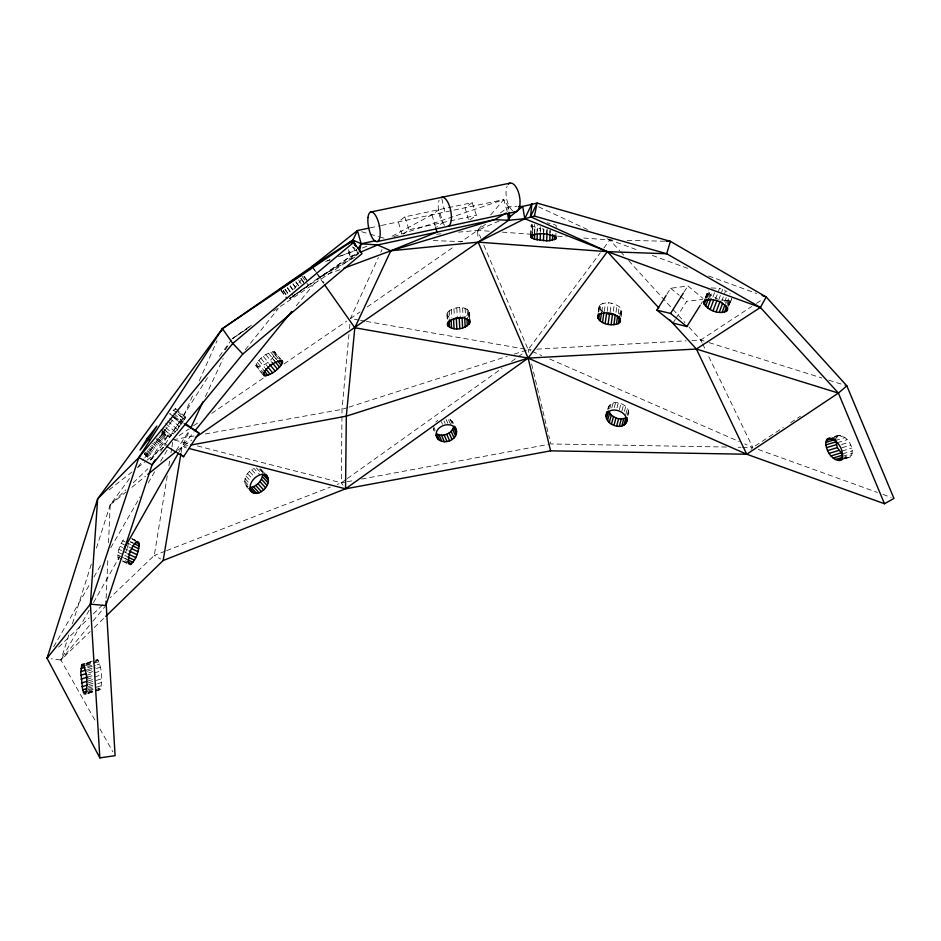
<?xml version="1.0" encoding="UTF-8"?>
<svg xmlns="http://www.w3.org/2000/svg" width="941" height="941" viewBox="0 0 941 941"><rect width="100%" height="100%" fill="white"/><g stroke="black" fill="none" stroke-linecap="round" stroke-linejoin="round"><path stroke-width="0.71" stroke-dasharray="4.71 3.53" d="M87.654 693.635L100.393 689.447C102.887 679.99 101.863 669.145 98.087 660.147L97.276 659.653L85.302 663.276M118.907 559.53L118.19 558.719C117.025 551.073 120.507 542.898 125.518 537.217M469.535 317.305C472.194 304.143 451.492 305.613 446.916 313.588L446.869 315.012L448.998 317.411M550.062 233.356L550.179 230.427M555.86 236.062L555.966 233.156M540.11 231.004L540.287 226.71M540.499 231.674L540.605 228.745L531.547 225.946L531.465 224.24L532.7 223.523L532.23 235.038M543.333 233.944L543.51 229.651M543.78 231.968L543.886 229.039L540.605 228.745M546.733 232.815L546.85 229.957M547.003 233.509L547.168 229.11M549.85 233.333L549.956 230.474M530.653 235.215L531.065 225.075M530.995 235.803L531.465 224.24M532.618 232.627L532.853 226.793M534.253 234.438L534.653 224.393M534.664 233.427L534.9 227.581M536.899 234.038L537.24 225.44M537.429 231.168L537.546 228.24M106.145 598.264L107.85 558.836M108.544 542.781L110.191 504.811L130.987 476.534M469.359 317.293L469.194 311.553M348.946 334.443L342.006 409.382L341.348 482.804L343.03 485.215M349.487 328.68L349.887 324.363M619.86 315.2L620.825 308.048C615.52 303.026 605.781 300.614 599.593 305.26L598.182 312.33M620.801 315.364L621.719 309.624L620.825 308.048M621.084 316.858L621.719 309.624M616.014 312.318L616.978 305.155M618.249 313.682L619.202 306.531M610.18 311.859L611.356 303.273M613.332 311.2L614.308 304.049M607.168 311.459L608.345 302.873M599.958 311.259L600.958 304.131M601.769 311.894L602.958 303.32M604.287 311.471L605.486 302.896M598.982 306.637L598.547 312.424L599.593 305.26M608.121 408.959C610.05 395.902 634.293 405.336 627.506 416.381M249.494 489.296C240.496 483.815 245.93 471.429 254.07 468.547L259.74 474.699M167.239 475.887L154.3 555.413L110.132 597.747M168.886 465.76L170.062 458.526M171.003 452.75L171.709 448.41M171.944 446.963L172.885 441.176M181.107 452.456L182.072 446.693L189.435 430.884M128.388 543.839L126.976 548.756M627.165 415.51L628.47 410.523M628.2 415.146L628.847 412.652M625.765 414.64L627.4 408.406M624.412 411.429L625.718 406.453M621.895 411.017L623.542 404.795M619.354 409.758L621.013 403.548M616.978 407.771L618.308 402.795M614.285 407.559L615.614 402.595M262.504 374.295L255.834 365.449C258.822 358.321 266.597 352.593 274.254 351.675L280.618 358.897M609.662 408.817L611.015 403.854M611.779 407.924L613.132 402.96M607.745 409.441L608.415 406.959M608.392 408.935L609.403 405.218M844.959 458.738L850.711 456.761C856.239 448.01 845.065 431.06 834.444 436.577M175.52 409.77L175.52 408.523L169.686 413.911M256.128 366.425L257.058 366.919C264.68 365.92 272.349 360.274 275.395 353.204L275.148 352.193M185.283 418.086L185.33 416.875L177.426 424.861L169.215 437.177L175.308 431.872L185.283 418.086L176.614 410.699M68.881 634.857L60.883 660.029L95.57 721.241M72.433 623.671L91.536 563.541M96.417 548.156L110.191 504.811L125.882 489.802M705.35 297.674L707.832 291.075M705.609 297.744L708.091 291.145L709.996 294.427L717.489 298.932M705.903 297.921L708.879 289.969M706.679 298.015L708.655 292.745M707.679 297.215L709.667 291.898M709.008 297.062L709.996 294.427M709.573 298.25L712.066 291.604M712.913 297.085L715.407 290.428M715.525 299.026L719.524 288.358L724.652 290.228M718.677 300.014L722.676 289.346M721.653 301.343L725.652 290.675L730.263 293.933M724.746 301.567L726.24 297.568M725.511 303.308L726.499 300.673L730.722 299.709L731.816 298.626L729.334 305.249M726.77 303.249L728.769 297.921M727.428 304.366L728.91 300.402M728.099 304.943L730.592 298.297M728.24 306.319L730.722 299.709M729.134 305.202L731.616 298.568M125.388 552.649L126.635 549.756M177.273 430.366L193.317 394.232M199.257 380.846L217.065 340.689M144.255 454.033L150.631 459.926L152.348 458.338L160.276 447.881L167.451 436.365L163.181 432.048M359.097 320.105L350.417 318.599L378.364 257.563M380.799 252.259L382.011 249.6M150.631 459.926L157.806 448.01L167.392 436.001M205.385 396.643L223.17 358.439M621.836 311.153L619.79 313.624M556.19 227.334L556.213 225.652L554.943 224.781L547.121 222.794M89.183 610.203L60.883 660.029L51.202 658.771M93.535 602.546L119.66 556.554M179.166 451.809L182.072 446.693L194.046 431.919M53.649 646.808L90.301 583.291M93.959 576.939L101.287 564.235M110.815 547.721L140.138 496.895M148.196 482.921L154.794 471.488M160.664 461.325L167.263 449.892M466.736 315.776L469.112 312.977M700.892 304.202L702.457 301.72M666.816 294.357L670.651 288.287L687.883 285.958L702.939 298.356M684.119 291.933L687.883 285.958M673.003 323.069L675.285 319.446M676.038 318.246L686.671 301.355L702.574 299.414M160.711 451.186L207.961 377.012M225.287 349.805L229.228 343.63M176.202 450.551L189.753 429.79M137.915 467.112L143.985 458.867M144.855 457.679L175.179 416.451M219.371 356.357L231.51 339.866M514.174 354.134L528.172 349.64L600.311 252.776M603.781 248.106L609.862 239.943L614.191 240.037M836.067 437.447L838.654 435.307M245.33 349.687L278.242 308.648M293.78 289.263L303.837 276.725M296.309 305.754L319.34 277.336L349.852 256.846L359.039 252.776L319.34 277.336L289.557 298.344M89.324 625.565L60.883 660.029L90.113 631.587M92.983 621.119L104.91 606.674M481.333 225.958L477.593 230.345L460.796 242.002M490.673 214.971L503.764 199.598L508.458 206.844L509.034 211.16M751.047 449.422L752.776 447.493L707.714 354.416M94.288 627.529L104.722 617.367M133.21 482.792L147.866 468.783M58.613 647.149L89.113 617.919M93.312 613.885L102.781 604.804M435.801 422.027L437.812 420.309M110.191 504.811L126.165 491.896M131.869 487.285L145.561 476.217M177.508 450.386L191.729 440.047M109.074 489.932L131.952 472.006M137.668 467.524L145.679 461.243M146.82 460.349L166.263 445.105M469.841 219.865L476.417 215.313L472.182 202.668L404.795 216.853L398.372 221.876L401.701 233.65M485.591 224.252L477.593 230.345L458.573 232.156M500.459 212.937L508.458 206.844L517.021 206.597M403.219 234.097L409.006 229.745L476.417 215.313M392.032 236.215L432.025 214.771L438.788 209.702L443.011 222.464L436.742 226.981M97.276 659.653L95.97 661.711L85.372 664.922M287.428 287.593L293.321 295.933L309.989 284.394L298.873 292.039M472.182 202.668L465.077 207.773L468.371 219.335M346.112 479.416L341.348 482.804L337.254 484.392M347.3 478.569L502 368.307M511.516 361.52L525.796 351.346M289.216 298.838L291.004 297.568M246.883 328.938L232.368 338.678L246.671 328.597M247.859 327.762L251.435 325.233M232.368 338.678L249.153 326.986M289.91 298.591L349.852 256.846L358.086 254.235L356.11 248.965M295.839 294.357L289.063 299.038M350.417 318.599L360.015 311.93M367.213 306.942L454.797 246.166M179.155 435.612L188.8 429.014M193.623 425.72L198.445 422.427M211.713 413.358L263.586 377.929M284.088 363.92L346.806 321.069M273.478 311.071L358.086 254.235L352.969 247.377M691.953 340.489L700.727 339.995L751.647 306.531M756.493 303.343L762.551 299.356M755.211 445.893L783.312 427.473M790.64 422.674L800.415 416.263M355.016 257.081L319.34 277.336L316.105 272.502M499.165 221.006L477.593 230.345L478.063 239.532M165.216 551.167L154.3 555.413L160.64 559.036M166.581 550.638L330.42 487.05M327.209 260.857L329.962 259.834M338.219 256.775L356.121 250.13M339.96 269.679L319.34 277.336L323.563 283.335M325.668 261.469L331.103 259.469M340.63 255.976L356.945 249.977M362.391 247.977L367.825 245.977M393.832 236.638L503.764 199.598L507.422 212.301L508.458 206.844L508.528 211.16M347.605 407.594L342.006 409.382L203.432 434.283M349.005 407.135L507.175 356.38M87.936 688.236L94.571 686.189M88.007 689.729L101.428 685.589M842.524 456.397L852.37 453.35M88.725 690.67L94.029 689.035M87.595 692.117L100.993 687.977M841.983 458.408L851.817 455.362M88.195 692.647L96.182 690.176M844.465 458.232L849.158 457.444M88.36 693.176L96.382 690.694M97.711 690.282L100.393 689.447M842.313 459.373L850.711 456.761M88.007 681.025L93.288 679.402M88.219 682.907L94.947 680.837M96.288 680.425L101.663 678.779M841.877 451.08L851.746 448.045M88.572 684.672L95.182 682.637M88.219 686.589L96.276 684.107M97.629 683.695L101.652 682.448M842.489 453.891L852.346 450.857M88.725 672.85L92.689 671.639M86.266 675.391L92.983 673.333M94.323 672.921L101.04 670.874M841.607 444.528L849.005 442.27M87.607 677.132L95.523 674.709M86.666 679.355L101.452 674.826M841.972 447.763L850.605 445.117M85.56 665.699L98.923 661.652M832.832 439.106L842.677 436.118M87.619 666.51L91.583 665.311M87.678 667.71L95.711 665.275M97.052 664.864L99.734 664.052M835.032 440.611L844.9 437.612M87.407 669.627L95.335 667.216M87.043 671.286L95.088 668.828M96.429 668.428L100.452 667.193M837.184 442.717L847.053 439.706M85.937 663.405L93.9 660.994M834.326 436.871L837.125 436.024M86.09 663.781L94.088 661.358M95.417 660.958L98.087 660.147M830.715 438.306L840.548 435.33M370.142 227.851L380.387 225.687M381.434 225.464L503.764 199.598M187.835 445.622L182.072 446.693L186.33 447.798M345.676 482.004L341.348 482.804L197.151 445.881M347.123 481.733L354.345 480.392M361.567 479.051L549.332 444.211M173.12 439.729L194.775 435.836M711.161 287.922L719.524 288.358M436.624 234.25L441.011 233.827M366.32 321.375L528.172 349.64L531.1 349.487M536.946 349.158L686.107 340.818M726.428 447.034L550.779 443.952L548.721 435.377M738.132 447.234L741.061 447.293M742.52 447.316L752.776 447.493L744.707 443.976M627.165 240.343L664.652 241.225M433.26 240.602L465.16 241.708M726.499 300.673L718.524 299.262M489.214 231.192L477.593 230.345L481.004 238.391M502.306 232.145L529.924 234.144M557.543 236.144L566.259 236.779M583.702 238.049L609.862 239.943L638.668 250.447M360.532 320.363L364.873 321.116M174.532 440.094L188.671 443.717M361.638 231.745L368.649 233.756M370.048 234.156L378.458 236.567M379.858 236.979L384.069 238.179M688.883 326.95L700.727 339.995L707.691 342.183M709.079 342.618L821.799 377.976M828.75 380.152L846.841 385.834M758.258 449.469L877.506 492.472M882.987 494.448L891.209 497.413M652.372 255.446L688.024 268.456M708.597 275.96L756.588 293.463M845.124 456.538L847.253 457.361M483.839 245.095L528.172 349.64L530.865 350.817M532.206 351.405L541.628 355.51M549.697 359.015L739.32 441.635M453.162 422.803L450.245 419.498L448.034 418.533L450.939 425.061M538.546 206.808L587.419 229.51M607.227 238.72L609.862 239.943L619.743 250.812M131.658 538.44L135.563 540.287M131.963 538.981L135.88 540.828M132.352 539.299L134.951 540.522M130.658 541.769L133.269 543.004M130.081 541.816L132.669 543.039M122.671 540.757L125.294 542.004M126.6 542.628L130.528 544.498M121.26 543.369L131.74 548.344M119.989 546.298L122.612 547.544M123.93 548.168L127.858 550.038M118.954 549.344L121.577 550.603M122.883 551.226L126.823 553.096M118.213 552.308L123.459 554.814M124.765 555.437L127.388 556.684M117.825 554.978L126.988 559.354M122.565 557.343L126.459 559.201M117.825 557.154L127.67 561.918M122.53 560.812L128.635 563.706M122.824 561.401L129.34 564.518M352.487 246.942L355.004 248.412M603.899 312.577L599.146 308.166M156.9 438.729L166.545 444.634M156.818 440.317L165.334 445.54M169.78 413.875L173.367 416.122M174.567 416.863L182.966 422.109M173.603 417.263L183.272 423.297M99.652 689.918L98.017 687.8M670.651 288.287L679.19 295.251M680.261 296.121L686.671 301.355M175.52 408.523L185.589 417.145M173.391 410.029L183.236 418.427M177.967 414.099L184.46 419.639M173.873 413.593L183.154 421.697M171.885 415.781L179.555 422.333M173.909 417.663L181.472 424.109M169.745 418.31L179.508 426.732M167.698 421.086L177.414 429.378M165.581 423.579L175.308 431.872M165.769 427.602L173.344 434.06M162.981 428.378L171.65 435.777M164.816 430.061L170.286 434.73M161.664 429.508L170.345 436.918M160.805 429.966L169.509 437.4M144.255 453.633L150.619 459.502M148.537 449.069L153.806 453.938M147.525 450.492L153.936 456.42M146.984 451.527L152.266 456.409M145.937 452.421L152.348 458.338M144.832 452.433L151.183 458.302M144.82 453.621L151.219 459.526M152.56 443.14L157.806 448.01M151.63 445.058L158.041 451.01M150.442 446.21L155.688 451.08M149.454 447.975L155.877 453.927M157.923 438.165L162.123 442.07M156.018 438.8L162.417 444.764M155.794 441.035L159.994 444.94M153.865 441.917L160.276 447.881M162.57 432.519L166.769 436.448M161.629 432.566L166.933 437.518M161.429 433.754L165.628 437.683M161.617 435.424L165.863 439.388M159.841 435.683L164.04 439.6M159.005 436.895L164.322 441.858M162.17 431.413L167.451 436.365M245.742 485.144L247.118 486.462M260.386 468.806L262.563 471.994M261.327 469.83L264.586 473.217M259.516 469.089L263.292 473.182M256.411 467.971L261.139 473.1M251.706 469.735L255.481 473.852M249.483 471.476L255.14 477.652M247.542 473.641L253.188 479.828M620.731 251.906L623.695 255.164M628.635 260.61L684.93 322.598M246.024 476.075L250.729 481.239M245.048 478.616L250.682 484.827M244.66 481.086L250.294 487.309M244.895 483.309L248.647 487.462M274.254 351.675L279.947 358.78M272.761 351.675L278.254 358.403M274.984 354.616L278.607 359.074M270.773 352.193L276.278 358.944M273.937 356.345L276.654 359.685M268.432 353.204L275.772 362.214M272.325 358.274L274.137 360.497M265.891 354.639L271.408 361.403M263.339 356.392L268.844 363.167M260.939 358.345L268.279 367.378M258.857 360.368L264.692 367.566M257.246 362.309L264.574 371.342M256.223 364.049L262.621 371.942M255.834 365.449L261.316 372.201M313.765 268.785L317.176 273.419M318.034 274.584L323.998 282.688M290.134 285.735L294.333 291.675M290.028 286.135L294.18 292.016M287.299 287.981L290.628 292.698M285.099 289.205L288.475 293.98M284.958 289.546L288.311 294.286M283.3 290.475L286.676 295.251M283.182 290.722L286.546 295.474M281.3 290.11L287.217 298.473M280.889 290.44L285.958 297.591M304.249 276.254L308.354 282.065M303.837 276.489L307.978 282.359M301.943 276.195L306.048 281.994M306.825 283.065L308.507 285.476M300.92 278.407L305.049 284.264M300.979 278.607L305.084 284.417M298.591 279.959L302.755 286.052M295.909 281.782L300.073 287.687M295.897 282.124L300.026 287.958M293.016 283.747L296.368 288.487M292.969 284.135L297.097 289.993M312.059 266.468L315.294 271.302M99.911 728.887L112.92 751.847M700.727 339.995L701.998 342.618M702.633 343.935L705.174 349.17M451.998 420.956L453.162 423.568M450.245 419.498L451.998 423.415M446.081 419.427L447.822 423.344M443.987 420.909L445.14 423.521M441.353 421.662L442.505 424.273M433.472 426.249L435.165 430.19M434.424 431.107L433.295 428.473L433.825 430.578M404.795 216.853L409.006 229.745M432.025 214.771L435.33 226.428M528.172 349.64L528.854 352.499M531.594 363.932L542.557 409.653M542.898 411.088L548.38 433.942M441.823 198.657L444.764 211.843M348.523 249.706L349.852 256.846L349.676 248.424M468.512 310.236L468.936 317.446M468.265 314.423L468.442 317.293M467.112 309.13L467.712 319.222M465.089 308.295L465.595 316.964M462.572 307.813L463.078 316.482M459.749 307.695L460.314 317.811M456.797 307.966L457.279 316.635M453.927 308.601L454.327 315.823M451.351 309.554L451.809 318.211M449.233 310.765L449.763 320.857M447.716 312.141L448.092 319.34M447.575 316.317L447.728 319.187M446.916 313.588L447.21 319.34M512.574 210.678A14.597 6.552 78.8 0 1 507.152 186.118M444.693 225.264A14.868 6.022 78.5 0 1 439.106 200.268"/><path stroke-width="1.41" d="M105.768 616.355L163.169 560.495L345.547 488.826L346.323 416.157L354.816 327.762L390.833 250.776L436.953 232.133L494.519 219.653L508.622 220.265L524.749 218.735L534.453 216.089L666.687 253.752L760.41 307.472L838.396 393.079L884.481 503.741L893.95 498.412L846.841 385.834L766.197 296.968L670.415 241.355L537.076 203.08L522.726 206.432L518.444 206.549M139.139 546.121L138.845 542.369L137.174 541.451C130.94 546.486 127.729 555.813 128.635 563.706L130.34 564.541C135.986 560.377 137.974 552.732 139.139 546.121L133.963 543.663M549.791 240.673L555.755 238.967L555.778 237.203C548.509 233.274 538.617 232.521 530.995 235.803L531.065 237.567L534.429 239.273L546.721 240.837L549.791 240.673L550.014 234.827M552.426 240.284L552.649 234.45M554.461 239.708L554.625 235.332M555.755 238.967L555.86 236.062M540.146 240.461L540.44 233.133M543.439 240.767L543.722 233.439M546.721 240.837L547.003 233.509M531.065 237.567L531.183 234.662M532.383 238.449L532.559 234.086M534.429 239.273L534.664 233.427M537.076 239.955L537.311 234.097M106.015 601.181L115.084 755.67L99.852 757.893L47.05 658.241L97.641 498.895L222.417 328.644L312.059 266.468L352.957 240.073L357.439 230.533L368.907 228.11M469.794 321.634C464.795 315.07 451.809 317.141 447.434 323.657L447.387 325.068C452.48 331.503 465.242 329.468 469.7 323.045L469.618 318.752M80.797 671.639L81.961 664.605L83.42 664.593C87.043 673.697 88.054 684.483 85.678 694.011L84.208 693.893L82.643 689.871L80.797 671.639L86.09 670.027M99.852 757.893L90.395 604.157L97.641 498.895L138.821 457.549L232.792 343.441L353.616 242.402L362.014 253.635L242.802 354.028L152.054 464.783L105.827 605.569L90.395 604.157L47.05 658.241L48.52 655.701M436.118 435.048C435.495 424.379 454.585 420.098 456.597 431.46C457.126 442.047 438.235 446.305 436.118 435.048L437.847 438.988M762.081 295.462L766.197 296.968L760.41 307.472L607.404 251.659L530.477 216.712L531.947 203.738L524.749 218.735L478.204 242.155L195.352 437.553M618.46 323.586L620.507 321.14C618.284 312.824 604.698 310.495 598.194 315.235L597.582 316.588C599.758 324.598 611.603 326.209 618.46 323.586L619.413 316.47M619.86 322.492L620.425 318.211M613.92 324.763L615.261 314.823L606.545 313.671L605.169 323.586M616.437 324.363L617.578 315.835M608.086 324.363L609.45 314.435M611.074 324.763L612.415 314.835M598.676 319.658L599.476 313.988M600.299 321.163L601.487 312.647M602.522 322.492L603.899 312.577M597.747 318.105L598.347 313.847M627.224 419.639C624.895 433.283 600.864 423.873 607.063 411.923M256.74 493.46L251.106 487.25C257.281 486.121 262.198 480.404 262.774 474.217L268.444 480.357C268.432 489.061 255.364 499.036 249.494 489.296M626.577 422.144C628.764 412.087 611.285 405.112 606.38 414.405M163.169 560.495L180.872 453.903M703.633 303.014L703.868 301.638C711.137 296.721 723.9 301.543 727.64 309.189L727.346 310.554C720.006 315.306 707.479 310.577 703.633 303.014L705.115 299.062M534.453 216.089L537.076 203.08L530.477 216.712M359.344 251.494L361.144 243.766L357.439 230.533L312.059 266.468L310.236 268.75M825.763 442.423L827.327 438.988L828.833 438.271C837.761 439.012 845.7 451.856 840.901 459.796L839.372 460.478C831.068 459.714 825.822 450.127 825.763 442.423L834.138 439.882M625.565 423.873L627.188 417.628M621.801 426.085L623.754 418.604L625.883 417.733L623.93 425.214M619.307 426.426L621.283 418.945L623.754 418.604M616.626 426.214L618.613 418.733L621.283 418.945M613.944 425.45L615.932 417.992L611.274 415.11L608.521 411.088L606.486 418.522M611.427 424.215L613.438 416.757M609.262 422.568L611.274 415.11M607.568 420.627L609.603 413.181M606.086 416.404L607.439 411.44M282.241 363.52L282.441 361.132L281.559 360.638C273.913 361.662 266.209 367.366 263.139 374.459L264.327 375.894C271.702 375.024 278.207 369.542 282.241 363.52L279.524 360.18M90.395 604.157L138.821 457.549L222.417 328.644L349.558 242.813L353.616 242.402L354.616 245.025M509.234 212.595L509.81 216.901L508.622 220.265L478.204 242.155L390.833 250.776L344.088 268.15M704.209 304.59L706.185 299.332M705.55 306.272L708.514 298.379M707.573 307.93L711.02 298.732M710.126 309.46L713.584 300.261M713.055 310.753L716.995 300.25M716.16 311.742L720.1 301.238M719.23 312.353L722.676 303.143M722.053 312.53L725.017 304.625M724.452 312.283L726.934 305.684M726.264 311.6L727.746 307.636M439.612 440.435L436.777 433.848C442.811 437.212 451.574 433.848 453.491 427.132L456.409 433.683M221.229 331.326L222.417 328.644L232.792 343.441L242.802 354.028M190.658 428.249L202.927 401.913M124.012 548.885L178.437 453.08M358.25 248.647L361.144 243.766L375.483 240.684M666.052 295.568L656.865 310.13L673.003 323.069L686.848 326.562L700.116 305.449M656.865 310.13L670.568 313.459L683.366 293.133M155.206 459.843L152.054 464.783L138.821 457.549M166.557 446.281L183.589 456.714L198.986 433.107L185.353 423.603M147.314 438.259L139.997 450.104L149.584 437.941L156.853 426.132L147.314 438.259L149.407 440.212M666.099 241.261L670.415 241.355L666.687 253.752L607.404 251.659L528.124 358.098L345.547 488.826L189.176 448.528M194.963 430.778L291.698 311.436M345.547 488.826L550.603 450.845L746.742 454.232L838.396 393.079L846.841 385.834M508.611 216.912L509.81 216.901L522.726 206.432L524.749 218.735L607.404 251.659L658.829 307.919M147.843 474.37L176.367 451.304M324.41 284.535L354.816 327.762L528.124 358.098L696.399 349.04L760.41 307.472M506.246 212.972L494.519 219.653L390.833 250.776L377.553 244.966L361.144 243.766L352.957 240.073L347.452 244.013L349.558 242.813M360.368 252.223L377.553 244.966L436.953 232.133L435.695 227.734M314.823 265.444L312.059 266.468L314.788 265.468M82.643 689.871L86.619 688.647M833.173 458.044L842.924 455.032L837.314 447.61L835.537 439.459M83.408 692.317L87.395 691.082M835.361 459.561L842.336 457.408M837.478 460.396L843.065 458.655M839.372 460.478L842.16 459.608M81.397 683.06L86.678 681.437M829.139 453.397L838.878 450.41M81.961 686.707L87.242 685.083M831.056 455.938L840.795 452.939M80.797 675.262L86.078 673.65M826.433 447.693L836.184 444.717M81.008 679.155L87.607 677.132M827.562 450.586L837.314 447.61M81.008 668.522L84.972 667.322M825.822 444.917L835.573 441.941M81.961 664.605L84.608 663.805M827.327 438.988L830.127 438.141M81.397 666.122L84.043 665.322M826.28 440.412L833.267 438.294M454.068 328.715L453.527 318.693L462.055 317.905L462.631 327.927M377.317 241.566L516.127 211.666M370.625 212.043L509.846 183.166M190.717 445.093L346.323 416.157L528.124 358.098L746.742 454.232L884.481 503.741M607.404 251.659L478.204 242.155L528.124 358.098L550.603 450.845M615.932 417.992L618.613 418.733M669.698 319.822L696.399 349.04L838.396 393.079M135.281 542.098L139.174 543.945M132.269 545.686L138.739 548.756M131.54 548.603L138.009 551.673M129.223 550.991L136.986 554.684M127.976 553.884L135.739 557.59M127.894 557.084L134.363 560.177M127.753 559.813L132.94 562.295M127.67 561.918L131.564 563.777M184.483 424.05L198.986 433.107M670.568 313.459L686.848 326.562M180.425 454.068L183.589 456.714M268.444 480.357C266.244 465.548 244.766 481.463 251.365 491.378M265.527 474.24L267.42 476.275M264.445 474.041L268.232 478.134M262.374 476.664L268.044 482.815M261.398 479.181L267.056 485.344M259.904 481.592L265.55 487.756M257.987 483.733L263.633 489.908M255.776 485.45L261.422 491.649M253.435 486.65L259.069 492.861M249.894 488.214L254.588 493.402M249.941 489.579L252.753 492.696M280.853 359.897L282.676 362.12M277.56 360.791L281.183 365.237M275.043 361.603L279.571 367.166M272.078 362.485L277.513 369.154M269.714 364.414L275.137 371.083M268.103 367.261L272.619 372.824M265.597 368.684L270.126 374.259M264.186 370.825L267.809 375.283M263.104 372.495L265.832 375.847M508.011 213.454L509.81 216.901M696.399 349.04L746.742 454.232M354.651 243.66L352.957 240.073L355.816 246.201M454.926 426.732L456.091 429.343M454.256 426.214L456.597 431.46M452.621 429.319L455.538 435.883M451.139 431.319L454.044 437.894M449.139 433.013L452.033 439.588M446.752 434.272L449.633 440.858M444.152 435.013L447.022 441.6M441.505 435.189L444.364 441.788M438.988 434.801L441.835 441.388M507.622 213.631L508.622 220.265L508.611 218.03M469.535 320.163L469.7 323.045M468.606 320.163L468.865 324.48M466.901 318.646L467.324 325.821M464.619 316.964L465.195 327.009M459.232 318.529L459.796 328.55M456.314 318.799L456.867 328.809M451.104 319.646L451.562 328.244M449.151 320.269L449.527 327.444M447.881 322.057L448.104 326.362M508.34 184.189A14.597 6.552 78.8 0 1 519.314 195.434A14.597 6.552 78.8 0 1 514.386 211.654M441.529 197.339A14.868 6.022 78.5 0 1 450.574 209.949A14.868 6.022 78.5 0 1 448.01 226.334M302.602 273.925L280.042 289.24L302.602 273.925M367.99 217.489A15.15 5.458 78.1 0 0 375.859 241.484A15.15 5.458 78.1 0 0 378.211 221.382A15.15 5.458 78.1 0 0 367.99 217.489"/></g></svg>
